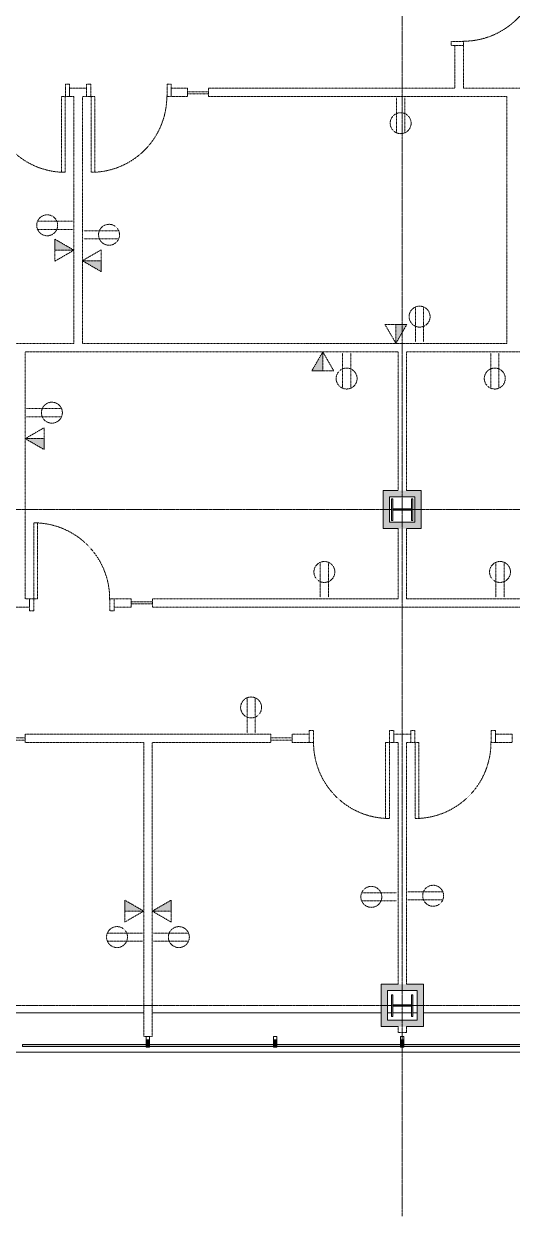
# Model space of a CAD drawing. Header units: inches. Extents: x 628 to 4383, y -418 to 2229.
# Drawn here: x 2282 to 2513, y 640 to 1203 of the extents above; entities that cross this region are included whole.
import ezdxf

# ---------------------------------------------------------------- set-up
doc = ezdxf.new("R2010")
doc.units = ezdxf.units.IN
doc.header["$MEASUREMENT"] = 0
doc.linetypes.add('Demolished', pattern=[0.1875, 0.125, -0.0625])
doc.linetypes.add('Grid Line 1_2_', pattern=[0.875, 0.5, -0.125, 0.125, -0.125])
for name, color, linetype, lineweight in [('A-ANNO-NOTE', 131, 'Demolished', 9), ('A-DOOR', 31, 'Demolished', 9), ('A-DOOR-FRAM', 31, 'Demolished', 20), ('A-GLAZ-CURT', 52, 'Demolished', 9), ('A-GLAZ-CWMG', 51, 'Continuous', 13), ('A-WALL', 113, 'Demolished', 9), ('A-WALL-PATT', 111, 'Continuous', 13), ('I-WALL', 2, 'Continuous', 13), ('S-COLS', 52, 'Continuous', 13), ('S-GRID', 1, 'Continuous', 9)]:
    doc.layers.add(name, color=color, linetype=linetype, lineweight=lineweight)

# ---------------------------------------------------------------- blocks, each defined once
blk = doc.blocks.new('Single Flush - OTJ_SOLIDFLUSH_ALUM-4837941-6TH FLOOR DEMOLITION')
at = {"layer": 'A-DOOR', "color": 250, "lineweight": 20}
for p, q in [((16.15625, -2), (17.90625, -2)), ((16.15625, -37.8125), (16.15625, -2)), ((17.90625, -2), (17.90625, -37.8125)), ((17.90625, -37.8125), (16.15625, -37.8125))]:
    blk.add_line(p, q, dxfattribs=at)
at = {"layer": 'A-DOOR', "color": 7}
blk.add_arc((17.90625, -2), 35.8125, 179.5, 270, dxfattribs=at)
at = {"layer": 'A-DOOR-FRAM', "color": 250}
for p, q in [((-20, 3.75), (-20, -2)), ((-20, 3.75), (-18, 3.75)), ((-18, 3.75), (-18, -2)), ((18.000004, 3.75), (18.000004, -2)), ((18.000004, 3.75), (20.000004, 3.75)), ((20.000004, 3.75), (20.000004, -2)), ((-20, -2), (-18, -2)), ((18.000004, -2), (20.000004, -2))]:
    blk.add_line(p, q, dxfattribs=at)
blk = doc.blocks.new('Single Flush - OTJ_SOLIDFLUSH_ALUM-4837881-6TH FLOOR DEMOLITION')
at = {"layer": 'A-DOOR', "color": 250, "lineweight": 20}
for p, q in [((16.15625, 37.8125), (16.15625, 2)), ((17.90625, 37.8125), (16.15625, 37.8125)), ((17.90625, 2), (17.90625, 37.8125)), ((16.15625, 2), (17.90625, 2))]:
    blk.add_line(p, q, dxfattribs=at)
at = {"layer": 'A-DOOR', "color": 7}
blk.add_arc((17.90625, 2), 35.8125, 90, 180.5, dxfattribs=at)
at = {"layer": 'A-DOOR-FRAM', "color": 250}
for p, q in [((-20, -3.75), (-20, 2)), ((-20, 2), (-18, 2)), ((-18, -3.75), (-18, 2)), ((18.000004, -3.75), (18.000004, 2)), ((18.000004, 2), (20.000004, 2)), ((20.000004, -3.75), (20.000004, 2)), ((-20, -3.75), (-18, -3.75)), ((18.000004, -3.75), (20.000004, -3.75))]:
    blk.add_line(p, q, dxfattribs=at)
blk = doc.blocks.new('System Panel - Glazed-4866112-6TH FLOOR DEMOLITION')
at = {"layer": 'A-GLAZ-CURT', "color": 250, "lineweight": 20}
for p, q in [((5, 1.75), (-5, 1.75)), ((-5, 1.75), (-5, 0.75)), ((-5, 0.75), (5, 0.75)), ((5, 0.75), (5, 1.75))]:
    blk.add_line(p, q, dxfattribs=at)
blk = doc.blocks.new('HP-Bearing Pile-Column - HP10X57-4885479-6TH FLOOR DEMOLITION')
at = {"layer": 'S-COLS', "lineweight": 9}
blk.add_hatch(color=7, dxfattribs=at).paths.add_polyline_path([(-5.1, -5), (5.1, -5), (5.1, -4.435), (0.2825, -4.435), (0.2825, 4.435), (5.1, 4.435), (5.1, 5), (-5.1, 5), (-5.1, 4.435), (-0.2825, 4.435), (-0.2825, -4.435), (-5.1, -4.435)], flags=0)
at = {"layer": 'S-COLS', "color": 8, "lineweight": 20}
for p, q in [((5.1, 5), (-5.1, 5)), ((-5.1, 5), (-5.1, 4.435)), ((-5.1, 4.435), (-0.2825, 4.435)), ((-0.2825, 4.435), (-0.2825, -4.435)), ((0.2825, -4.435), (0.2825, 4.435)), ((0.2825, 4.435), (5.1, 4.435)), ((5.1, 4.435), (5.1, 5)), ((-0.2825, -4.435), (-5.1, -4.435)), ((-5.1, -4.435), (-5.1, -5)), ((-5.1, -5), (5.1, -5)), ((5.1, -4.435), (0.2825, -4.435)), ((5.1, -5), (5.1, -4.435))]:
    blk.add_line(p, q, dxfattribs=at)
blk = doc.blocks.new('System Panel - Glazed-5268268-6TH FLOOR DEMOLITION')
at = {"layer": 'A-GLAZ-CURT', "linetype": 'Continuous'}
blk.add_hatch(color=7, dxfattribs=at).paths.add_polyline_path([(-29.25, 1.75), (-29.25, 0.75), (29.25, 0.75), (29.25, 1.75)], flags=0)
at = {"layer": 'A-GLAZ-CURT', "color": 8, "linetype": 'Continuous', "lineweight": 20}
for p, q in [((29.25, 1.75), (-29.25, 1.75)), ((-29.25, 1.75), (-29.25, 0.75)), ((-29.25, 0.75), (29.25, 0.75)), ((29.25, 0.75), (29.25, 1.75))]:
    blk.add_line(p, q, dxfattribs=at)
blk = doc.blocks.new('System Panel - Glazed-5268269-6TH FLOOR DEMOLITION')
at = {"layer": 'A-GLAZ-CURT', "linetype": 'Continuous'}
blk.add_hatch(color=7, dxfattribs=at).paths.add_polyline_path([(29.32, 1.75), (-29.32, 1.75), (-29.32, 0.75), (29.32, 0.75), (29.32, 1.26)], flags=0)
at = {"layer": 'A-GLAZ-CURT', "color": 8, "linetype": 'Continuous', "lineweight": 20}
for p, q in [((29.32, 1.75), (-29.32, 1.75)), ((-29.32, 1.75), (-29.32, 0.75)), ((-29.32, 0.75), (29.32, 0.75)), ((29.32, 0.75), (29.32, 1.75))]:
    blk.add_line(p, q, dxfattribs=at)
blk = doc.blocks.new('System Panel - Glazed-5268270-6TH FLOOR DEMOLITION')
at = {"layer": 'A-GLAZ-CURT', "linetype": 'Continuous'}
blk.add_hatch(color=7, dxfattribs=at).paths.add_polyline_path([(-29.29, 1.75), (-29.29, 0.75), (29.29, 0.75), (29.29, 1.75)], flags=0)
at = {"layer": 'A-GLAZ-CURT', "color": 8, "linetype": 'Continuous', "lineweight": 20}
for p, q in [((29.29, 1.75), (-29.29, 1.75)), ((-29.29, 1.75), (-29.29, 0.75)), ((-29.29, 0.75), (29.29, 0.75)), ((29.29, 0.75), (29.29, 1.75))]:
    blk.add_line(p, q, dxfattribs=at)
blk = doc.blocks.new('Rectangular Mullion - 1_5_ x 2_5_ rectangular-5268262-6TH FLOOR DEMOLITION')
at = {"layer": 'A-GLAZ-CWMG', "lineweight": 9}
blk.add_hatch(color=7, dxfattribs=at).paths.add_polyline_path([(-0.75, -2), (-0.75, 1.74), (0.75, 1.74), (0.75, -2)], flags=0)
at = {"layer": 'A-GLAZ-CWMG', "color": 8, "lineweight": 20}
for p, q in [((-0.75, 3), (0.75, 3)), ((-0.75, -2), (-0.75, 3)), ((0.75, 3), (0.75, -2)), ((0.75, -2), (-0.75, -2))]:
    blk.add_line(p, q, dxfattribs=at)

msp = doc.modelspace()

# ---------------------------------------------------------------- hatches: boundary and pattern name
at = {"layer": 'A-ANNO-NOTE'}
for points in [[(2305.98, 1096.59), (2297.05, 1101.75), (2297.05, 1096.59)], [(2318.91, 1086.43), (2318.91, 1091.59), (2309.98, 1091.59)], [(2458.14, 1052.59), (2463.29, 1061.52), (2458.14, 1061.52)], [(2423.6, 1039.66), (2423.6, 1048.59), (2418.44, 1039.66)], [(2291.91, 1002.44), (2291.91, 1007.6), (2282.98, 1007.6)], [(2338.98, 784.5), (2330.05, 789.66), (2330.05, 784.5)], [(2351.91, 784.5), (2351.91, 789.66), (2342.98, 784.5)]]:
    msp.add_hatch(color=7, dxfattribs=at).paths.add_polyline_path(points, flags=0)
at = {"layer": 'A-WALL-PATT', "lineweight": 9}
for points in [[(2452.1, 965.1), (2455.1, 965.1), (2455.1, 983.1), (2452.1, 983.1)], [(2455.1, 980.1), (2470.1, 980.1), (2470.1, 983.1), (2455.1, 983.1)], [(2470.1, 965.1), (2470.1, 980.1), (2467.1, 980.1), (2467.1, 965.1)], [(2466.35, 965.1), (2467.1, 965.1), (2467.1, 968.1), (2455.1, 968.1), (2455.1, 965.1), (2463.14, 965.1)], [(2454.14, 730), (2454.14, 750), (2451.14, 750), (2451.14, 730)], [(2459.14, 747), (2471.14, 747), (2471.14, 750), (2454.14, 750), (2454.14, 747)], [(2471.14, 730), (2471.14, 747), (2468.14, 747), (2468.14, 730)], [(2459.14, 730), (2468.14, 730), (2468.14, 733), (2454.14, 733), (2454.14, 730)]]:
    msp.add_hatch(color=7, dxfattribs=at).paths.add_polyline_path(points, flags=0)

# ---------------------------------------------------------------- linework, layer by layer
at = {"layer": 'A-ANNO-NOTE', "color": 7}
for p, q in [((2458.48, 1168.5), (2458.48, 1151.97)), ((2462.31, 1168.5), (2462.31, 1151.97)), ((2305.33, 1110.25), (2288.8, 1110.25)), ((2305.33, 1106.42), (2288.8, 1106.42)), ((2310.63, 1105.76), (2327.16, 1105.76)), ((2305.98, 1096.59), (2297.05, 1101.75)), ((2297.05, 1101.75), (2297.05, 1096.59)), ((2305.98, 1096.59), (2297.05, 1101.75)), ((2297.05, 1091.43), (2297.05, 1101.75)), ((2310.63, 1101.93), (2327.16, 1101.93)), ((2297.05, 1096.59), (2305.98, 1096.59)), ((2305.98, 1096.59), (2297.05, 1091.43)), ((2309.98, 1091.59), (2318.91, 1096.75)), ((2318.91, 1096.75), (2318.91, 1086.43)), ((2309.98, 1091.59), (2318.91, 1086.43)), ((2318.91, 1091.59), (2309.98, 1091.59)), ((2309.98, 1091.59), (2318.91, 1086.43)), ((2318.91, 1086.43), (2318.91, 1091.59)), ((2467.42, 1053.24), (2467.42, 1069.77)), ((2471.26, 1053.24), (2471.26, 1069.77)), ((2458.14, 1052.59), (2452.98, 1061.52)), ((2452.98, 1061.52), (2463.29, 1061.52)), ((2458.14, 1052.59), (2463.29, 1061.52)), ((2463.29, 1061.52), (2458.14, 1061.52)), ((2458.14, 1061.52), (2458.14, 1052.59)), ((2458.14, 1052.59), (2463.29, 1061.52)), ((2423.6, 1048.59), (2418.44, 1039.66)), ((2423.6, 1048.59), (2418.44, 1039.66)), ((2423.6, 1039.66), (2423.6, 1048.59)), ((2423.6, 1048.59), (2428.76, 1039.66)), ((2432.94, 1047.94), (2432.94, 1031.41)), ((2436.77, 1047.94), (2436.77, 1031.41)), ((2502.94, 1047.94), (2502.94, 1031.41)), ((2506.77, 1047.94), (2506.77, 1031.41)), ((2418.44, 1039.66), (2423.6, 1039.66)), ((2428.76, 1039.66), (2418.44, 1039.66)), ((2283.63, 1021.76), (2300.16, 1021.76)), ((2283.63, 1017.93), (2300.16, 1017.93)), ((2282.98, 1007.6), (2291.91, 1012.75)), ((2291.91, 1012.75), (2291.91, 1002.44)), ((2282.98, 1007.6), (2291.91, 1002.44)), ((2291.91, 1007.6), (2282.98, 1007.6)), ((2282.98, 1007.6), (2291.91, 1002.44)), ((2291.91, 1002.44), (2291.91, 1007.6)), ((2422.42, 932.68), (2422.42, 949.21)), ((2426.26, 932.68), (2426.26, 949.21)), ((2505.42, 932.68), (2505.42, 949.21)), ((2509.26, 932.68), (2509.26, 949.21)), ((2387.8, 868.7), (2387.8, 885.23)), ((2391.64, 868.7), (2391.64, 885.23)), ((2338.98, 784.5), (2330.05, 789.66)), ((2330.05, 789.66), (2330.05, 784.5)), ((2338.98, 784.5), (2330.05, 789.66)), ((2330.05, 779.34), (2330.05, 789.66)), ((2342.98, 784.5), (2351.91, 789.66)), ((2342.98, 784.5), (2351.91, 789.66)), ((2351.91, 789.66), (2351.91, 784.5)), ((2351.91, 779.34), (2351.91, 789.66)), ((2458.48, 793.16), (2441.96, 793.16)), ((2458.48, 789.33), (2441.96, 789.33)), ((2463.79, 793.67), (2480.32, 793.67)), ((2463.79, 789.84), (2480.32, 789.84)), ((2330.05, 784.5), (2338.98, 784.5)), ((2338.98, 784.5), (2330.05, 779.34)), ((2351.91, 784.5), (2342.98, 784.5)), ((2342.98, 784.5), (2351.91, 779.34)), ((2338.33, 774.16), (2321.8, 774.16)), ((2343.63, 774.16), (2360.16, 774.16)), ((2338.33, 770.33), (2321.8, 770.33)), ((2343.63, 770.33), (2360.16, 770.33))]:
    msp.add_line(p, q, dxfattribs=at)
for centre in [(2460.39, 1156.54), (2293.36, 1108.33), (2322.59, 1103.85), (2469.34, 1065.21), (2434.86, 1035.97), (2504.86, 1035.97), (2295.59, 1019.85), (2424.34, 944.64), (2507.34, 944.64), (2389.72, 880.66), (2446.52, 791.24), (2475.75, 791.76), (2326.36, 772.24), (2355.59, 772.24)]:
    msp.add_circle(centre, 4.95, dxfattribs=at)
at = {"layer": 'A-WALL', "color": 250, "lineweight": 20}
for p, q in [((2486.04, 1193.16), (2486.04, 1173.15)), ((2490.04, 1193.16), (2486.04, 1193.16)), ((2490.04, 1173.15), (2490.04, 1193.16)), ((2311.98, 1173.15), (2303.98, 1173.15)), ((2303.98, 1173.15), (2303.98, 1169.15)), ((2311.98, 1169.15), (2311.98, 1173.15)), ((2359.64, 1173.15), (2351.98, 1173.15)), ((2351.98, 1173.15), (2351.98, 1169.15)), ((2359.64, 1169.15), (2359.64, 1173.15)), ((2486.04, 1173.15), (2369.64, 1173.15)), ((2369.64, 1173.15), (2369.64, 1169.15)), ((2749.22, 1173.15), (2490.04, 1173.15)), ((2303.98, 1169.15), (2305.98, 1169.15)), ((2305.98, 1169.15), (2305.98, 1052.59)), ((2309.98, 1169.15), (2311.98, 1169.15)), ((2309.98, 1052.59), (2309.98, 1169.15)), ((2351.98, 1169.15), (2359.64, 1169.15)), ((2369.64, 1169.15), (2510.6, 1169.15)), ((2510.6, 1169.15), (2510.6, 1052.59)), ((2305.98, 1052.59), (2102.96, 1052.59)), ((2282.98, 932.03), (2282.98, 1048.59)), ((2282.98, 1048.59), (2459.14, 1048.59)), ((2510.6, 1052.59), (2309.98, 1052.59)), ((2459.14, 1048.59), (2459.14, 983.1)), ((2463.14, 1048.59), (2601.13, 1048.59)), ((2463.14, 983.1), (2463.14, 1048.59)), ((2459.14, 965.1), (2459.14, 932.03)), ((2463.14, 932.03), (2463.14, 965.1)), ((2284.98, 932.03), (2282.98, 932.03)), ((2284.98, 928.03), (2284.98, 932.03)), ((2333.05, 932.03), (2324.98, 932.03)), ((2324.98, 932.03), (2324.98, 928.03)), ((2333.05, 928.03), (2333.05, 932.03)), ((2459.14, 932.03), (2343.05, 932.03)), ((2343.05, 932.03), (2343.05, 928.03)), ((2541.13, 932.03), (2463.14, 932.03)), ((2276.98, 928.03), (2284.98, 928.03)), ((2324.98, 928.03), (2333.05, 928.03)), ((2343.05, 928.03), (2541.13, 928.03)), ((2399.08, 868.05), (2282.98, 868.05)), ((2282.98, 868.05), (2282.98, 864.05)), ((2399.08, 864.05), (2399.08, 868.05)), ((2417.14, 868.05), (2409.08, 868.05)), ((2409.08, 868.05), (2409.08, 864.05)), ((2417.14, 864.05), (2417.14, 868.05)), ((2465.14, 868.05), (2457.14, 868.05)), ((2457.14, 868.05), (2457.14, 864.05)), ((2465.14, 864.05), (2465.14, 868.05)), ((2513.08, 868.05), (2505.14, 868.05)), ((2505.14, 868.05), (2505.14, 864.05)), ((2513.08, 864.05), (2513.08, 868.05)), ((2282.98, 864.05), (2338.98, 864.05)), ((2338.98, 864.05), (2338.98, 725.26)), ((2342.98, 864.05), (2399.08, 864.05)), ((2342.98, 725.26), (2342.98, 864.05)), ((2409.08, 864.05), (2417.14, 864.05)), ((2457.14, 864.05), (2459.14, 864.05)), ((2459.14, 864.05), (2459.14, 750)), ((2463.14, 864.05), (2465.14, 864.05)), ((2463.14, 750), (2463.14, 864.05)), ((2505.14, 864.05), (2513.08, 864.05)), ((2459.14, 730), (2459.14, 727.2)), ((2459.14, 727.2), (2463.14, 727.2)), ((2463.14, 727.2), (2463.14, 730)), ((2338.98, 725.26), (2342.98, 725.26))]:
    msp.add_line(p, q, dxfattribs=at)
at = {"layer": 'A-WALL', "linetype": 'Continuous'}
for p, q in [((2222.95, 736.45), (2338.98, 736.45)), ((2342.98, 736.45), (2451.14, 736.45)), ((2454.14, 736.45), (2456.14, 736.45)), ((2456.7, 736.45), (2465.57, 736.45)), ((2466.14, 736.45), (2468.14, 736.45)), ((2471.14, 736.45), (2579.12, 736.45)), ((4079.65, 717.95), (1922.79, 717.95))]:
    msp.add_line(p, q, dxfattribs=at)
at = {"layer": 'I-WALL', "color": 8, "lineweight": 20}
for p, q in [((2452.1, 983.1), (2452.1, 965.1)), ((2459.14, 983.1), (2452.1, 983.1)), ((2455.1, 968.1), (2455.1, 980.1)), ((2455.1, 980.1), (2467.1, 980.1)), ((2470.1, 983.1), (2463.14, 983.1)), ((2467.1, 980.1), (2467.1, 968.1)), ((2470.1, 965.1), (2470.1, 983.1)), ((2452.1, 965.1), (2459.14, 965.1)), ((2467.1, 968.1), (2455.1, 968.1)), ((2463.14, 965.1), (2470.1, 965.1)), ((2451.14, 750), (2451.14, 730)), ((2459.14, 750), (2451.14, 750)), ((2471.14, 750), (2463.14, 750)), ((2471.14, 730), (2471.14, 750)), ((2454.14, 733), (2454.14, 747)), ((2454.14, 747), (2468.14, 747)), ((2468.14, 747), (2468.14, 733)), ((2468.14, 733), (2454.14, 733)), ((2451.14, 730), (2459.14, 730)), ((2463.14, 730), (2471.14, 730))]:
    msp.add_line(p, q, dxfattribs=at)
at = {"layer": 'S-GRID', "linetype": 'Grid Line 1_2_'}
for p, q in [((2461.14, 640.48), (2461.14, 2204.87)), ((1615.68, 974.1), (4358.95, 974.1)), ((1615.68, 739.92), (4358.95, 739.92))]:
    msp.add_line(p, q, dxfattribs=at)

# ---------------------------------------------------------------- block references
at = {"layer": 'A-DOOR', "color": 7}
for name, p, rotation in [('Single Flush - OTJ_SOLIDFLUSH_ALUM-4837941-6TH FLOOR DEMOLITION', (2488.04, 1213.16), 89.99999999999993), ('Single Flush - OTJ_SOLIDFLUSH_ALUM-4837881-6TH FLOOR DEMOLITION', (2331.98, 1171.15), 180), ('Single Flush - OTJ_SOLIDFLUSH_ALUM-4837941-6TH FLOOR DEMOLITION', (2304.98, 930.03), 180), ('Single Flush - OTJ_SOLIDFLUSH_ALUM-4837881-6TH FLOOR DEMOLITION', (2485.14, 866.05), 180)]:
    msp.add_blockref(name, p, dxfattribs=dict(at, rotation=rotation))
for p in [(2283.98, 1171.15), (2437.14, 866.05)]:
    msp.add_blockref('Single Flush - OTJ_SOLIDFLUSH_ALUM-4837941-6TH FLOOR DEMOLITION', p, dxfattribs=at)
at = {"layer": 'A-GLAZ-CURT', "color": 7, "rotation": 180}
for p in [(2364.64, 1172.15), (2338.05, 931.28), (2277.98, 867.05), (2404.08, 867.05)]:
    msp.add_blockref('System Panel - Glazed-4866112-6TH FLOOR DEMOLITION', p, dxfattribs=at)
at = {"layer": 'A-GLAZ-CURT', "linetype": 'Continuous', "rotation": 180}
for name, p in [('System Panel - Glazed-5268268-6TH FLOOR DEMOLITION', (2310.92, 722.26)), ('System Panel - Glazed-5268269-6TH FLOOR DEMOLITION', (2370.99, 722.26)), ('System Panel - Glazed-5268270-6TH FLOOR DEMOLITION', (2431.1, 722.26)), ('System Panel - Glazed-5268268-6TH FLOOR DEMOLITION', (2491.14, 722.26))]:
    msp.add_blockref(name, p, dxfattribs=at)
at = {"layer": 'A-GLAZ-CWMG', "lineweight": 9, "extrusion": (0, 0, -1)}
for p in [(-2340.92, 722.26), (-2401.05, 722.26), (-2461.14, 722.26)]:
    msp.add_blockref('Rectangular Mullion - 1_5_ x 2_5_ rectangular-5268262-6TH FLOOR DEMOLITION', p, dxfattribs=at)
at = {"layer": 'S-COLS', "lineweight": 9, "rotation": 89.99999999999991}
for p in [(2461.14, 974.1), (2461.14, 739.92)]:
    msp.add_blockref('HP-Bearing Pile-Column - HP10X57-4885479-6TH FLOOR DEMOLITION', p, dxfattribs=at)

doc.saveas('drawing.dxf')
